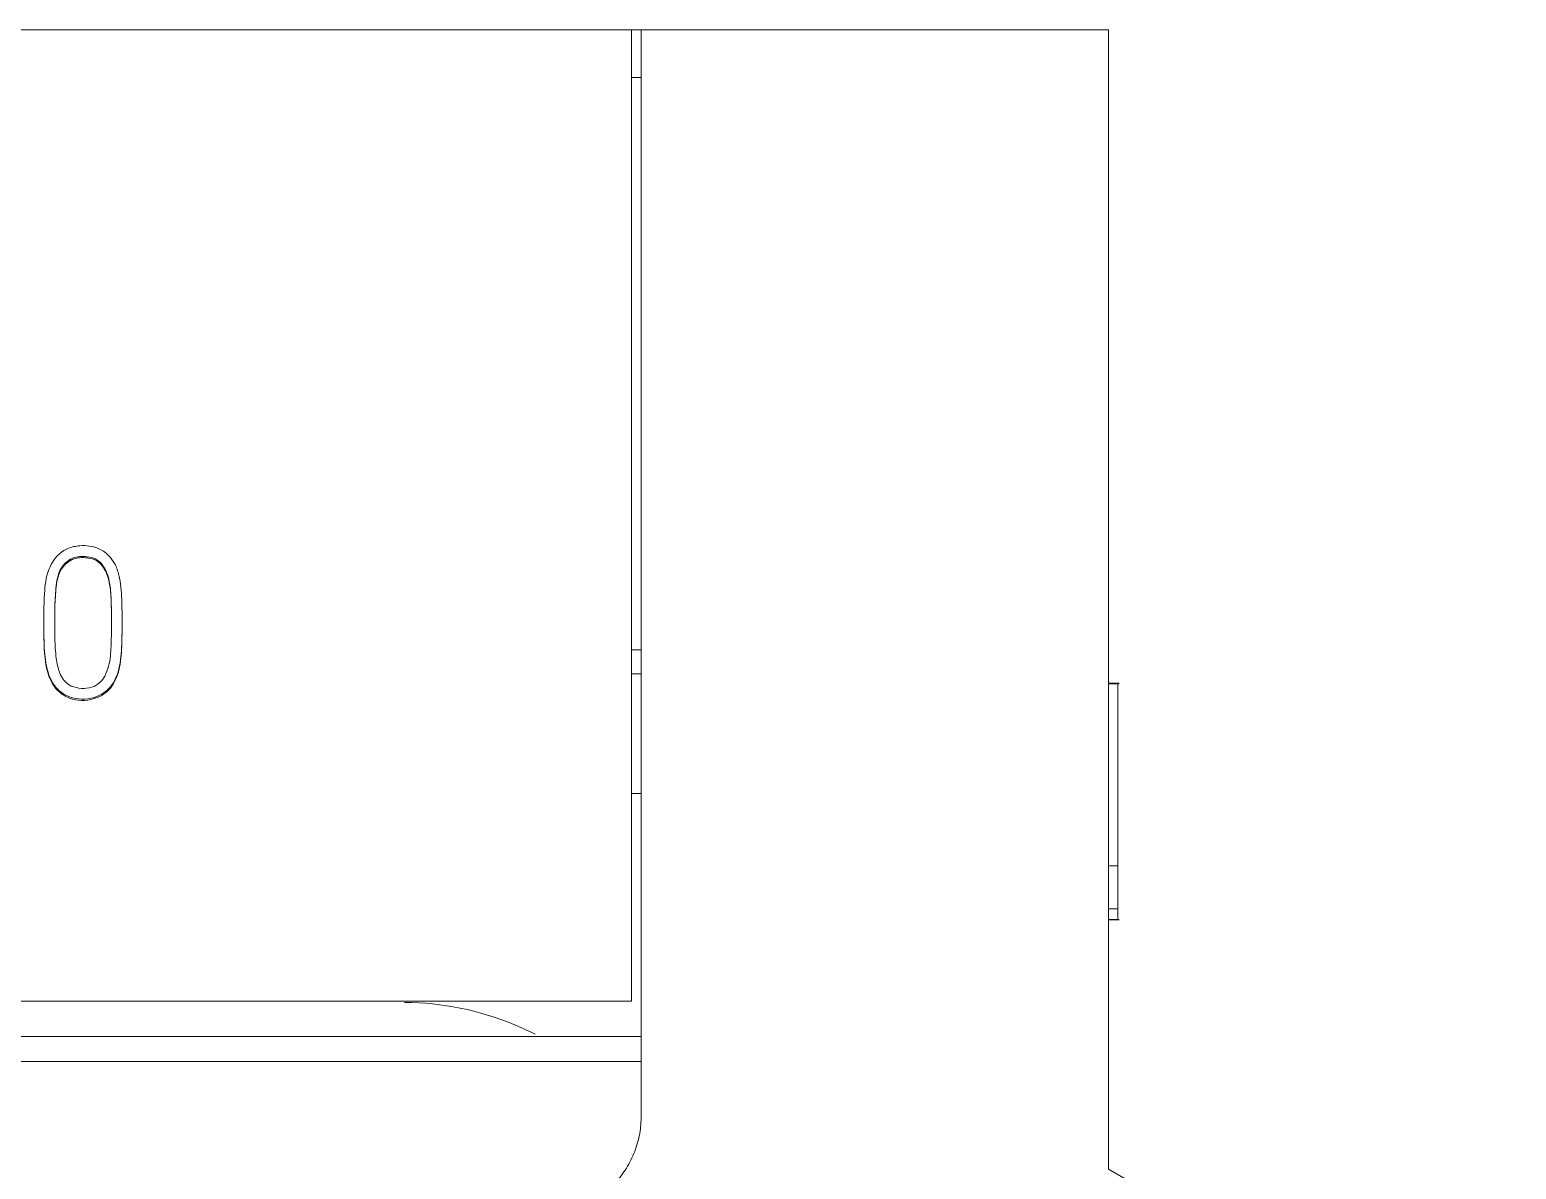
# Model space of a CAD drawing. Header units: millimetres. Extents: x 4137 to 6698, y 1400 to 3585.
# Drawn here: x 5308.94 to 5324.53, y 3360.83 to 3372.78 of the extents above; entities that cross this region are included whole.
import ezdxf

# ---------------------------------------------------------------- set-up
doc = ezdxf.new("R2010")
doc.units = ezdxf.units.MM
doc.layers.add('000-PI-Oprema', color=30, linetype='Continuous', lineweight=5)

msp = doc.modelspace()

# ---------------------------------------------------------------- linework, layer by layer
at = {"layer": '000-PI-Oprema', "color": 0, "linetype": 'ByBlock', "lineweight": 0}
for p, q in [((5315.248, 3372.778), (5290.448, 3372.778)), ((5315.248, 3372.778), (5315.348, 3372.778)), ((5315.248, 3362.595), (5315.248, 3372.778)), ((5320.248, 3372.778), (5315.348, 3372.778)), ((5315.348, 3372.278), (5315.248, 3372.278)), ((5309.085, 3366.625), (5309.085, 3366.612)), ((5309.904, 3366.581), (5309.904, 3366.594)), ((5315.248, 3366.278), (5315.348, 3366.278)), ((5315.248, 3366.028), (5315.348, 3366.028)), ((5320.36, 3365.928), (5320.248, 3365.928)), ((5320.36, 3365.922), (5320.248, 3365.922)), ((5315.248, 3364.773), (5315.348, 3364.773)), ((5320.348, 3364.013), (5320.248, 3364.013)), ((5320.348, 3364.013), (5320.348, 3363.563)), ((5320.348, 3363.563), (5320.248, 3363.563)), ((5320.248, 3363.453), (5320.36, 3363.453)), ((5320.248, 3363.45), (5320.36, 3363.45)), ((5315.248, 3362.595), (5290.448, 3362.595)), ((5315.348, 3362.227), (5290.348, 3362.227)), ((5315.348, 3361.964), (5290.348, 3361.964))]:
    msp.add_line(p, q, dxfattribs=at)
for points, knots in [([(5315.348, 3361.964), (5315.348, 3364.485), (5315.348, 3368.09), (5315.348, 3371.693), (5315.348, 3372.778)], [0, 0, 0, 0, 0.698854, 1, 1, 1, 1]), ([(5320.248, 3372.778), (5320.248, 3371.693), (5320.248, 3368.088), (5320.248, 3364.106), (5320.248, 3361.208), (5320.248, 3360.834)], [0, 0, 0, 0, 0.272684, 0.906013, 1, 1, 1, 1]), ([(5320.248, 3372.778), (5320.248, 3371.693), (5320.248, 3368.088), (5320.248, 3364.106), (5320.248, 3361.208), (5320.248, 3360.834)], [0, 0, 0, 0, 0.272684, 0.906013, 1, 1, 1, 1]), ([(5309.415, 3367.363), (5309.372, 3367.356), (5309.248, 3367.315), (5309.114, 3367.123), (5309.082, 3366.825), (5309.086, 3366.529), (5309.085, 3366.274), (5309.115, 3366.064), (5309.175, 3365.899), (5309.357, 3365.764), (5309.559, 3365.746), (5309.763, 3365.841), (5309.873, 3366.034), (5309.904, 3366.268), (5309.904, 3366.522), (5309.905, 3366.777), (5309.893, 3366.989), (5309.841, 3367.175), (5309.749, 3367.3), (5309.589, 3367.373), (5309.479, 3367.375), (5309.415, 3367.363)], [0, 0, 0, 0, 0.03125, 0.09375, 0.15625, 0.25, 0.3125, 0.34375, 0.40625, 0.4375, 0.5, 0.546875, 0.59375, 0.65625, 0.71875, 0.78125, 0.84375, 0.875, 0.921875, 0.953125, 1, 1, 1, 1]), ([(5309.641, 3367.223), (5309.611, 3367.241), (5309.523, 3367.264), (5309.377, 3367.256), (5309.234, 3367.122), (5309.209, 3366.923), (5309.196, 3366.717), (5309.199, 3366.539), (5309.199, 3366.364), (5309.208, 3366.205), (5309.241, 3366.033), (5309.325, 3365.908), (5309.485, 3365.862), (5309.677, 3365.89), (5309.778, 3366.111), (5309.793, 3366.348), (5309.793, 3366.596), (5309.792, 3366.824), (5309.776, 3366.999), (5309.733, 3367.135), (5309.671, 3367.204), (5309.641, 3367.223)], [0, 0, 0, 0, 0.03125, 0.078125, 0.125, 0.1875, 0.25, 0.3125, 0.34375, 0.40625, 0.453125, 0.5, 0.53125, 0.59375, 0.65625, 0.71875, 0.8125, 0.875, 0.921875, 0.96875, 1, 1, 1, 1]), ([(5309.641, 3367.21), (5309.611, 3367.228), (5309.523, 3367.251), (5309.377, 3367.243), (5309.234, 3367.109), (5309.209, 3366.91), (5309.199, 3366.747), (5309.198, 3366.65), (5309.198, 3366.623)], [0, 0, 0, 0, 0.114194, 0.285486, 0.456777, 0.685166, 0.913555, 1, 1, 1, 1]), ([(5309.793, 3366.536), (5309.793, 3366.563), (5309.793, 3366.661), (5309.792, 3366.811), (5309.776, 3366.987), (5309.733, 3367.122), (5309.671, 3367.191), (5309.641, 3367.21)], [0, 0, 0, 0, 0.115044, 0.410029, 0.631268, 0.852507, 1, 1, 1, 1]), ([(5309.085, 3366.612), (5309.085, 3366.566), (5309.086, 3366.435), (5309.085, 3366.261), (5309.115, 3366.051), (5309.175, 3365.886), (5309.357, 3365.751), (5309.559, 3365.733), (5309.763, 3365.828), (5309.873, 3366.021), (5309.904, 3366.255), (5309.904, 3366.449), (5309.904, 3366.557), (5309.904, 3366.581)], [0, 0, 0, 0, 0.065476, 0.18556, 0.245602, 0.365686, 0.425728, 0.545812, 0.635875, 0.725938, 0.846022, 0.966106, 1, 1, 1, 1]), ([(5320.348, 3365.928), (5320.348, 3365.928), (5320.348, 3365.916), (5320.348, 3365.866), (5320.348, 3365.774), (5320.348, 3365.632), (5320.348, 3365.422), (5320.348, 3365.194), (5320.348, 3364.97), (5320.348, 3364.775), (5320.348, 3364.643), (5320.348, 3364.549), (5320.348, 3364.46), (5320.348, 3364.374), (5320.348, 3364.288), (5320.348, 3364.208), (5320.348, 3364.111), (5320.348, 3364.021), (5320.348, 3363.96), (5320.348, 3363.925), (5320.348, 3363.904), (5320.348, 3363.893), (5320.348, 3363.889), (5320.348, 3363.9), (5320.348, 3363.941), (5320.348, 3363.984), (5320.348, 3364.009)], [0, 0, 0, 0, 0.054923, 0.109157, 0.158857, 0.213508, 0.264907, 0.320314, 0.369873, 0.418461, 0.471704, 0.5026, 0.551052, 0.617218, 0.660884, 0.691286, 0.712023, 0.730248, 0.751802, 0.781189, 0.80362, 0.828627, 0.856379, 0.904145, 0.9524, 1, 1, 1, 1]), ([(5320.348, 3363.563), (5320.348, 3363.539), (5320.348, 3363.498), (5320.348, 3363.459), (5320.348, 3363.45), (5320.348, 3363.45), (5320.348, 3363.45)], [0, 0, 0, 0, 0.351048, 0.67786, 0.983317, 1, 1, 1, 1]), ([(5314.236, 3362.249), (5314.163, 3362.286), (5313.732, 3362.485), (5313.258, 3362.582), (5312.865, 3362.582), (5312.865, 3362.582), (5312.865, 3362.582)], [0, 0, 0, 0, 0.171752, 1, 1, 1, 1, 1, 1]), ([(5315.348, 3361.378), (5315.348, 3361.571), (5315.348, 3361.766), (5315.348, 3361.962), (5315.348, 3361.964)], [0, 0, 0, 0, 0.989298, 1, 1, 1, 1]), ([(5315.348, 3361.378), (5315.348, 3361.312), (5315.341, 3361.248), (5315.322, 3361.153), (5315.314, 3361.121), (5315.295, 3361.059), (5315.284, 3361.028), (5315.247, 3360.937), (5315.217, 3360.88), (5315.163, 3360.799), (5315.144, 3360.772), (5315.103, 3360.721), (5315.081, 3360.697), (5315.012, 3360.627), (5314.962, 3360.586), (5314.88, 3360.532), (5314.852, 3360.514), (5314.794, 3360.483), (5314.735, 3360.455), (5314.674, 3360.433), (5314.627, 3360.419), (5314.612, 3360.414), (5314.58, 3360.406), (5314.564, 3360.402), (5314.483, 3360.385), (5314.418, 3360.378), (5314.352, 3360.378)], [0, 0, 0, 0, 0.125, 0.125, 0.1875, 0.1875, 0.25, 0.25, 0.375, 0.375, 0.4375, 0.4375, 0.5, 0.5, 0.625, 0.625, 0.6875, 0.6875, 0.75, 0.8125, 0.8125, 0.84375, 0.84375, 0.875, 0.875, 1, 1, 1, 1])]:
    msp.add_open_spline(points, degree=3, knots=knots, dxfattribs=at)
msp.add_open_spline([(5324.526, 3358.364), (5323.1, 3359.187), (5321.674, 3360.011), (5320.248, 3360.834)], degree=3, dxfattribs=at)

doc.saveas('drawing.dxf')
